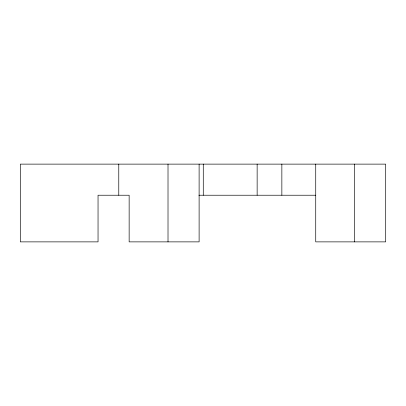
<?xml version="1.0" encoding="UTF-8"?>
<svg xmlns="http://www.w3.org/2000/svg" width="406" height="406" viewBox="0 0 406 406"><rect width="100%" height="100%" fill="white"/><g stroke="black" fill="none" stroke-linecap="round" stroke-linejoin="round"><path stroke-width="0.61" d="M198.92 195.225L315.731 195.225M354.6 164.125L354.6 241.874M315.731 164.125L315.731 241.874L385.7 241.874L385.7 164.125L20.3 164.125L20.3 241.874L98.044 241.874L98.044 195.225L129.144 195.225L129.144 241.874L199.113 241.874L199.113 164.125M281.855 164.125L281.855 195.225M257.14 164.125L257.14 195.225M203.279 164.125L203.279 195.225M168.013 164.125L168.013 241.874M118.775 164.125L118.775 195.225"/></g></svg>
